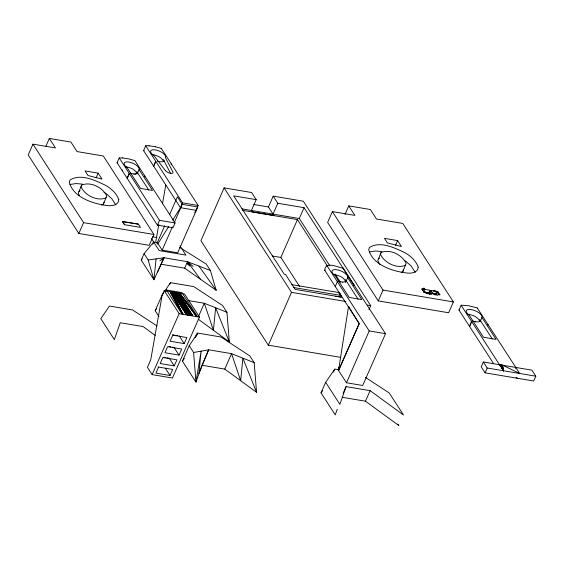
<?xml version="1.0" encoding="UTF-8"?>
<svg xmlns="http://www.w3.org/2000/svg" width="564" height="564" viewBox="0 0 564 564"><rect width="100%" height="100%" fill="white"/><g stroke="black" fill="none" stroke-linecap="round" stroke-linejoin="round"><path stroke-width="0.85" d="M137.052 173.966C135.748 169.235 129.762 167.36 125.398 166.725M422.38 289.572L421.957 288.916L422.492 290.03A7.917 3.236 23.7 0 0 422.965 290.805L423.952 292.138L426.962 293.611L431.1 294.077A4.188 1.706 23.7 0 0 431.594 293.668C431.389 292.378 433.067 293.9 431.664 293.435M156.087 258.883L153.937 279.765L141.24 260.096L144.074 253.631L153.718 242.062L157.335 242.668L162.171 250.162L177.702 252.771L197.802 206.988L182.264 204.372L177.413 196.85L169.651 214.539M338.513 370.618L348.503 306.689L359.268 323.644L338.513 370.618L359.141 323.623L348.503 306.689M338.64 370.64L339.239 366.79L337.991 369.639L346.472 382.766L362.701 385.487L385.522 333.684L343.116 268.154M348.63 306.71L348.573 307.091L324.695 270.226C325.604 260.681 337.61 267.463 343.109 268.147M155.784 241.589L158.822 224.423M162.467 203.823L165.802 184.936M433.843 291.433L434.224 290.213C435.894 290.869 439.934 292.984 438.08 295.057A4.336 1.77 23.7 0 1 437.41 295.212L434.442 294.676A4.103 1.678 23.7 0 1 433.392 294.204A4.413 1.805 23.7 0 1 432.736 293.83L432.313 293.541M101.739 205.19L103.487 204.02L106.723 195.969C102.909 187.474 90.473 181.199 81.569 185.161L78.34 193.212L79.312 195.652M81.569 185.161L81.082 186.966C84.84 195.377 97.558 201.743 106.229 197.774M401.173 272.623L402.922 271.46L406.158 263.409C402.344 254.907 389.907 248.632 381.003 252.601L377.774 260.653L379.833 264.453M381.003 252.601L380.517 254.406C384.274 262.81 396.993 269.176 405.664 265.214M103.487 204.02L103.98 202.215M402.922 271.46L403.415 269.655M345.619 282.317C344.872 277.157 338.033 275.19 333.627 274.428M337.223 409.245L335.249 414.878L321.029 392.868L325.661 382.329L334.755 369.096L337.991 369.639M365.451 377.408L389.273 393.002L403.493 415.012L370.111 390.655L346.077 386.622L339.873 404.339L325.661 382.329M49.329 138.441L55.462 147.944L32.952 144.158L28.2 154.987L78.84 233.482L149.199 245.312L153.951 234.483L103.311 155.995L77.049 151.575L70.923 142.072L49.329 138.441L45.938 146.182M96.127 177.829L98.185 173.141L85.037 170.927L87.998 175.524L102.013 179.077L98.185 173.141M78.84 233.482L83.592 222.653L32.952 144.158M122.543 157.927L128.825 158.9L134.923 160.634L175.059 222.935L172.944 227.757L157.412 225.142L117.086 162.735L119.208 157.913L122.719 157.941M129.226 173.444L127.182 178.302L129.304 173.472L119.208 157.913M194.707 212.508L196.082 210.316L180.487 207.693L143.58 150.574L145.695 145.745L149.107 145.773M139.075 169.595L152.527 190.442L140.521 188.418L127.069 167.571A8.122 3.313 23.7 0 1 124.961 162.305A8.122 3.313 23.7 0 1 134.077 163.842A8.122 3.313 23.7 0 1 139.075 169.595L137.517 173.07M122.487 221.553L138.462 224.162L140.464 227.384L124.517 224.705L122.487 221.553L138.462 224.162M144.532 176.87L144.885 176.074M124.517 224.705L122.522 221.476M153.598 166.105L155.791 161.311L153.676 166.133M171.026 164.709L171.378 163.912L161.226 148.367M157.412 225.142L159.527 220.32L129.304 173.472M152.773 244.212L153.718 242.062M156.94 243.479L164.709 225.79M145.695 145.745L182.609 202.871L180.487 207.693L172.711 220.108M162.171 250.162L172.394 226.862M174.156 222.851L182.264 204.372M161.156 264.22L163.99 257.755L187.488 261.71L210.393 270.466L216.139 290.227L184.654 268.168L161.156 264.22L153.937 279.765L148.184 260.004L144.074 253.631M196.018 210.309L198.14 205.479L171.378 163.912M158.921 316.517L155.192 310.736L161.967 295.296L163.856 292.497M170.342 291.595L182.757 313.986L170.645 291.644L182.849 314L170.85 291.68L186.522 314.62L172.09 291.891L186.818 314.67L172.246 291.919L187.079 314.712L172.478 291.955L187.142 314.719L172.57 291.969L187.431 314.768L172.824 292.011L187.502 314.782L172.929 292.032L187.812 314.832L173.197 292.074L187.882 314.846L173.31 292.096L188.214 314.902L173.599 292.145L188.284 314.916L173.705 292.166L188.63 314.973L174.121 292.23L189.06 315.043L174.438 292.286L189.137 315.057L174.551 292.307L189.497 315.121L174.868 292.356L189.582 315.128L174.91 292.363L164.244 290.573L162.122 295.395L150.736 359.776L147.423 367.333L152.118 374.616L172.415 378.028L199.459 317.102L184.541 293.985L179.43 293.125L196.434 316.284L179.803 293.188L197.344 316.439L181.953 292.575L166.415 289.966L165.844 291.271M169.806 284.221L170.483 282.677L193.706 286.582L222.561 305.491L226.939 312.273L229.308 341.883L198.197 319.168M184.654 268.168L187.488 261.71L193.043 266.342M253.772 204.506L268.436 206.974L273.914 215.462L252.327 211.838L251.445 210.471L256.197 199.642L251.6 192.514L224.098 187.89L200.911 240.708L268.316 345.175L340.642 357.343M152.118 374.616L179.155 313.683L164.244 290.573M158.59 367.051L155.918 373.135L170.011 375.504L172.683 369.42L158.012 366.995M198.549 316.369L204.309 303.249L226.939 312.273M182.44 361.15L189.215 345.711L197.731 333.091L220.954 336.997L249.81 355.898L254.188 362.687L256.557 392.297L224.782 369.096L201.891 365.246L195.955 382.103L182.44 361.15L184.329 358.344M195.179 337.582L196.85 333.775M196.378 336.179L197.731 333.091M268.436 206.974L273.188 196.145L303.319 201.207L370.724 305.681L368.962 309.678M202.229 364.471L208.666 349.807L231.557 353.656L254.188 362.687M273.032 214.101L277.791 203.273L273.188 196.145M224.782 369.096L231.557 353.656L240.666 380.693L242.872 358.175L256.557 392.297M299.597 286.463L280.858 257.424L297.468 219.586L242.619 210.365M329.869 265.905L299.294 218.515L304.052 207.686L277.791 203.273M268.316 345.175L291.503 292.356L224.098 187.89M348.763 205.881L354.897 215.385L332.386 211.599L327.635 222.427L378.275 300.915L448.634 312.752L453.385 301.923L402.745 223.429L376.484 219.015L370.358 209.512L348.763 205.881L345.034 214.391M335.235 286.54L337.35 281.711M341.22 295.409L340.994 296.107L339.175 293.287L339.45 292.667L291.729 284.644M347.685 277.664L361.827 299.562L349.222 297.447L335.079 275.549A8.53 3.483 23.7 0 1 332.859 270.022A8.53 3.483 23.7 0 1 342.433 271.629A8.53 3.483 23.7 0 1 347.685 277.664L346.12 281.154M353.438 285.271L353.79 284.475M333.437 372.106L334.755 369.096M395.561 245.262L397.62 240.581L384.472 238.368L387.433 242.957L401.448 246.51L397.62 240.581M378.275 300.915L383.026 290.086L332.386 211.599M346.472 382.766L369.216 330.941L326.817 265.404M343.102 393.397L346.077 386.622M342.313 397.31L365.479 401.201L370.111 390.655M422.33 288.979L423.924 288.141L425.037 289.205L424.805 289.727M422.866 290.545L423.924 288.141M436.494 294.246L434.125 293.851L436.621 294.161A2.411 0.987 23.7 0 0 437.022 293.985L437.086 293.224A5.034 2.052 23.7 0 0 436.67 292.568L434.583 291.052L424.227 289.311M423.952 292.138L423.508 291.327L424.438 292.237M426.306 292.526L430.057 293.09L426.299 292.533M429.437 291.546L429.705 290.946L431.093 291.179L433.194 293.329L436.529 294.175M429.599 294.591L431.093 291.179M430.988 294.471L431.664 292.935M433.998 290.735L434.231 290.206M434.52 291.109L434.076 290.904M436.536 291.44L437.897 291.595L439.927 294.746L438.602 294.528M493.676 363.759L458.955 310.031L461.26 305.18L468.684 305.751L477.236 307.916M471.589 321.515L469.551 326.373L471.673 321.55L461.07 305.209M480.507 320.704L481.931 317.469A8.53 3.483 23.7 0 0 476.686 311.434A8.53 3.483 23.7 0 0 467.112 309.826A8.53 3.483 23.7 0 0 469.326 315.354L483.447 337.244L496.052 339.366L481.931 317.469M487.684 325.075L487.98 324.293M477.243 307.916L519.719 373.481L502.736 365.253L503.405 370.738L500.19 364.83L503.405 370.738L501.699 365.084L483.32 361.989L481.205 366.819L485.089 372.839L533.685 381.01L535.8 376.188L531.915 370.16L501.932 365.119L503.405 370.738L499.619 364.732M485.089 372.839L487.211 368.01L483.32 361.989M499.295 365.225L499.521 364.718L471.673 321.55M515.425 368.384L515.834 367.46M339.175 293.287L340.903 296.093L340.508 296.988L335.46 296.227M174.255 365.895L176.948 359.839L162.855 357.47L160.162 363.526L174.255 365.895L169.32 358.253L166.838 357.837M179.049 355.108L181.742 349.053L167.656 346.684L164.956 352.74L179.049 355.108L174.086 347.41L172.429 347.128M184.174 343.596L186.867 337.54L172.774 335.171L170.081 341.227L184.174 343.596L179.169 335.834M157.546 271.989L163.99 257.755L148.184 260.004M480.472 320.775L478.526 321.903L475.304 321.762M157.617 244.205L168.594 226.679M164.808 291.094L170.483 282.677M155.192 310.736L156.609 308.635M321.029 392.868L322.467 390.781M141.24 260.096L142.311 258.805M346.113 281.161L345.408 281.753M137.51 173.077L135.762 173.966M162.087 260.653L163.285 259.369M159.866 260.765L163.99 257.755M424.184 289.318L423.987 289.466A2.735 1.114 23.7 0 0 423.86 289.769L424.53 291.137A3.863 1.579 23.7 0 0 425.143 291.708L426.469 292.617A3.271 1.339 23.7 0 0 427.413 292.991L430.233 292.963L429.705 290.946M78.826 191.407L80.088 190.674M378.261 258.848L379.523 258.115M424.199 289.374L425.037 289.205M345.401 281.76L342.242 282.127M69.957 184.477L76.147 183.554L82.555 184.153M369.392 251.918L375.582 250.994L381.99 251.586M193.593 352.493L208.666 349.807L198.923 373.671L201.129 351.153L195.955 382.103L193.593 352.493L189.215 345.711M143.58 150.574L144.067 150.532M117.086 162.735L117.573 162.693M324.695 270.226L325.209 270.184M458.955 310.031L459.463 309.988M135.325 174.015L135.748 173.966M135.311 174.015L134.352 174.029M467.316 314.211C472.047 314.733 478.307 316.749 479.929 321.72M133.823 173.994L134.338 174.029M149.016 145.759L155.311 146.739M152.083 154.571C156.411 155.227 161.847 157.074 163.539 161.501M133.809 173.994L130.284 173.176M342.228 282.127L337.878 281.027M341.269 295.487L293.534 287.52M256.197 199.642L233.693 195.856L284.334 274.344L285.603 274.555L295.176 289.402L342.235 297.313M241.921 208.87L299.294 218.515M182.609 202.871L198.14 205.479M159.527 220.32L175.059 222.935M83.592 222.653L153.951 234.483M272.363 255.993L280.858 257.424M152.632 236.809L156.94 237.536M423.987 292.067L424.445 292.145M431.693 293.365L432.341 293.47M438.573 294.598L439.899 294.817M383.026 290.086L453.385 301.923M291.503 292.356L345.746 301.479M367.277 305.096L370.724 305.681M348.587 307.098L349.581 307.26M192.014 315.544L177.279 292.765L178.908 293.04L192.634 315.643L177.681 292.829L192.578 315.636M179.112 293.068L196.364 316.27M187.96 300.499L204.309 303.249L213.418 330.285L215.624 307.761L229.308 341.883M369.216 330.941L385.522 333.684M179.155 313.683L199.459 317.102M487.211 368.01L535.8 376.188M172.535 334.72L174.191 334.995M175.848 335.277L177.505 335.552M169.108 346.571L170.765 346.853M163.518 357.28L165.181 357.555M474.698 321.628L475.297 321.762M155.319 146.739L161.219 148.367M474.676 321.628L472.124 320.831M189.13 264.46L186.783 263.325L189.828 266.06M516.053 377.556L517.597 378.303M179.761 247.455L206.283 264.093L210.393 270.466M157.081 325.999L132.547 309.932L109.494 306.055L100.808 318.646L114.33 339.598L120.266 322.742L143.15 326.591L155.156 335.354M365.479 401.201L398.861 425.559L397.916 424.086M122.705 170.3L122.451 169.933M187.488 261.71L200.396 279.201M198.944 266.088L216.139 290.227L215.201 288.768M177.3 292.765L192.345 315.593L177.604 292.815M358.048 299.146L345.401 279.589M479.738 319.527L492.28 338.95M421.921 288.987L422.344 289.642M304.052 207.686L354.213 285.44M335.129 274.055L340.381 282.197M297.468 219.586L327.508 266.159M339.45 292.667L340.473 294.253M163.306 159.513L164.399 161.205M136.812 171.675L148.783 190.082M179.972 245.855L185.951 255.118L159.245 250.627L151.427 238.516M166.415 289.966L181.812 313.824L169.968 291.532L182.722 313.979M165.315 368.221L170.011 375.504M172.09 291.891L186.578 314.627M170.85 291.68L182.905 314.007M170.666 173.543L164.032 160.867A8.122 3.313 23.7 0 1 157.398 161.163M415.259 272.349L411.184 266.095L405.911 261.329A26.014 10.624 23.7 0 0 404.712 260.519M115.824 204.915L111.75 198.655L106.476 193.889A26.014 10.624 23.7 0 0 104.023 192.289M502.115 365.155L503.405 370.738L500.275 364.845L503.405 370.738L502.2 365.169M118.771 199.691C118.482 205.599 111.002 206.283 106.399 205.43C92.383 203.618 73.073 197.21 69.266 182.144L70.112 179.965C80.934 173.282 95.147 180.417 105.475 185.274C111.157 188.524 116.685 193.332 118.771 199.691M418.206 267.132C417.917 273.039 410.437 273.723 405.833 272.87C391.818 271.058 372.508 264.65 368.701 249.577L369.547 247.406C380.369 240.722 394.581 247.857 404.91 252.714C410.592 255.964 416.119 260.772 418.206 267.132M176.934 292.702L176.553 292.638L191.661 315.48L176.934 292.702M165.372 170.589L154.085 155.77A8.122 3.313 23.7 0 1 151.349 150.2A8.122 3.313 23.7 0 1 160.768 151.786A8.122 3.313 23.7 0 1 165.428 157.673L172.845 171.844A4.329 1.77 23.7 0 1 170.469 173.324A4.329 1.77 23.7 0 1 165.372 170.589M191.344 315.431L176.574 292.646L191.274 315.417M188.707 314.987L174.008 292.215L188.63 314.973M182.792 313.993L170.476 291.616L182.757 313.986M503.405 370.738L500.515 364.88L503.405 370.738L501.974 365.127L503.405 370.738L500.635 364.901L503.405 370.738L501.474 365.042L503.405 370.738L500.705 364.915L503.405 370.738"/></g></svg>
